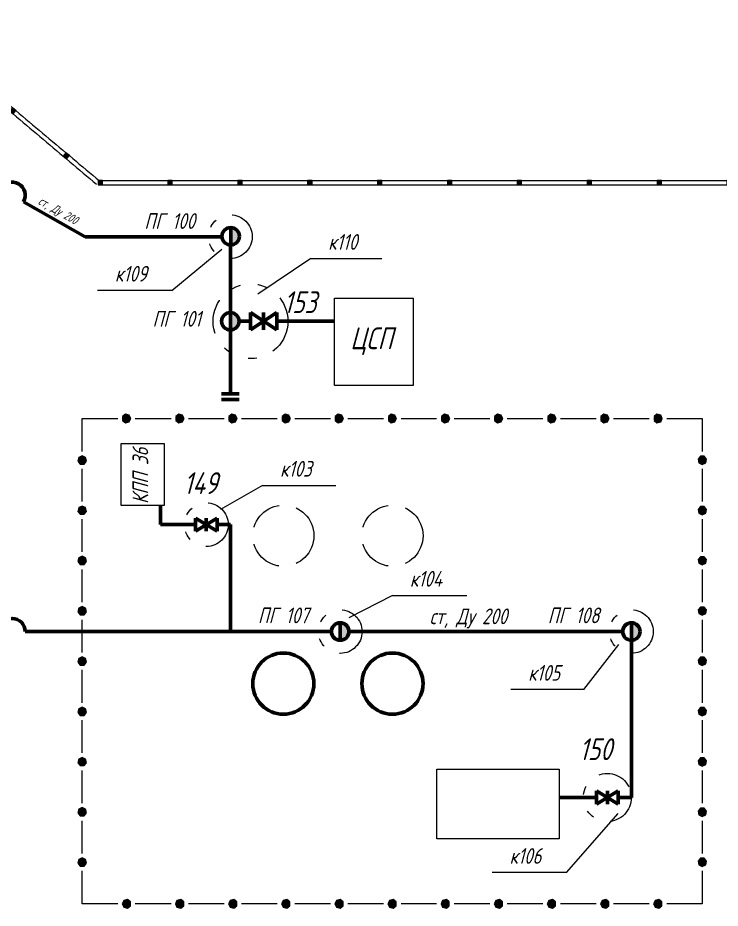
# Model space of a CAD drawing. Header units: millimetres. Extents: x 0 to 841, y 0 to 594.
# Drawn here: x 686.4 to 766.8, y 261.2 to 363.1 of the extents above; entities that cross this region are included whole.
import ezdxf

# ---------------------------------------------------------------- set-up
doc = ezdxf.new("R2010")
doc.units = ezdxf.units.MM
for name, pattern in [('K5LT32769', [0]), ('K5LT32771', [0]), ('K5LT_BASIC', [0]), ('K5LT_CHAIN_LINE_WITH_2_POINTS', [12, 4, -2, 1, -2, 1, -2]), ('K5LT_DASHED', [6, 4, -2]), ('K5LT_THIN', [0])]:
    doc.linetypes.add(name, pattern=pattern)
doc.styles.add('KTEXTSTYLE', font='GOST_AU.SHX', dxfattribs={"width": 0.96, "height": 5})

# ---------------------------------------------------------------- blocks, each defined once
blk = doc.blocks.new('U12')
for points in [[(673.61, 362.38), (673.93, 362.77), (673.55, 363.09), (673.23, 362.7)], [(679.73, 357.23), (680.05, 357.61), (679.67, 357.94), (679.35, 357.55)], [(685.85, 352.08), (686.18, 352.46), (685.79, 352.78), (685.47, 352.4)], [(691.97, 346.93), (692.3, 347.31), (691.91, 347.63), (691.59, 347.25)]]:
    blk.add_hatch(color=7).paths.add_polyline_path(points)
at = {"color": 7, "linetype": 'K5LT32769', "lineweight": 18}
for p, q in [((673.55, 363.09), (673.23, 362.7)), ((673.93, 362.77), (673.55, 363.09)), ((673.23, 362.7), (673.61, 362.38)), ((673.61, 362.38), (673.93, 362.77)), ((673.61, 362.38), (673.99, 362.06)), ((673.93, 362.77), (674.32, 362.44)), ((673.99, 362.06), (674.38, 361.74)), ((674.32, 362.44), (674.7, 362.12)), ((674.7, 362.12), (675.08, 361.8)), ((674.38, 361.74), (674.76, 361.42)), ((674.76, 361.42), (675.14, 361.09)), ((675.08, 361.8), (675.46, 361.48)), ((675.14, 361.09), (675.52, 360.77)), ((675.46, 361.48), (675.85, 361.16)), ((675.85, 361.16), (676.23, 360.83)), ((676.23, 360.83), (676.61, 360.51)), ((675.52, 360.77), (675.91, 360.45)), ((675.91, 360.45), (676.29, 360.13)), ((676.29, 360.13), (676.67, 359.81)), ((676.61, 360.51), (676.99, 360.19)), ((676.67, 359.81), (677.05, 359.49)), ((676.99, 360.19), (677.38, 359.87)), ((677.38, 359.87), (677.76, 359.55)), ((677.05, 359.49), (677.44, 359.16)), ((677.44, 359.16), (677.82, 358.84)), ((677.76, 359.55), (678.14, 359.22)), ((677.82, 358.84), (678.2, 358.52)), ((678.14, 359.22), (678.52, 358.9)), ((678.52, 358.9), (678.91, 358.58)), ((678.2, 358.52), (678.59, 358.2)), ((678.59, 358.2), (678.97, 357.88)), ((678.91, 358.58), (679.29, 358.26)), ((678.97, 357.88), (679.35, 357.55)), ((679.29, 358.26), (679.67, 357.94)), ((679.67, 357.94), (679.35, 357.55)), ((680.05, 357.61), (679.67, 357.94)), ((679.35, 357.55), (679.73, 357.23)), ((679.73, 357.23), (680.05, 357.61)), ((679.73, 357.23), (680.12, 356.91)), ((680.05, 357.61), (680.44, 357.29)), ((680.12, 356.91), (680.5, 356.59)), ((680.44, 357.29), (680.82, 356.97)), ((680.82, 356.97), (681.2, 356.65)), ((680.5, 356.59), (680.88, 356.27)), ((680.88, 356.27), (681.26, 355.94)), ((681.2, 356.65), (681.58, 356.33)), ((681.26, 355.94), (681.65, 355.62)), ((681.58, 356.33), (681.97, 356)), ((681.97, 356), (682.35, 355.68)), ((681.65, 355.62), (682.03, 355.3)), ((682.03, 355.3), (682.41, 354.98)), ((682.35, 355.68), (682.73, 355.36)), ((682.41, 354.98), (682.79, 354.66)), ((682.73, 355.36), (683.12, 355.04)), ((683.12, 355.04), (683.5, 354.72)), ((683.5, 354.72), (683.88, 354.39)), ((682.79, 354.66), (683.18, 354.33)), ((683.18, 354.33), (683.56, 354.01)), ((683.56, 354.01), (683.94, 353.69)), ((683.88, 354.39), (684.26, 354.07)), ((683.94, 353.69), (684.32, 353.37)), ((684.26, 354.07), (684.65, 353.75)), ((684.65, 353.75), (685.03, 353.43)), ((684.32, 353.37), (684.71, 353.05)), ((684.71, 353.05), (685.09, 352.72)), ((685.03, 353.43), (685.41, 353.11)), ((685.09, 352.72), (685.47, 352.4)), ((685.41, 353.11), (685.79, 352.78)), ((685.79, 352.78), (685.47, 352.4)), ((686.18, 352.46), (685.79, 352.78)), ((685.47, 352.4), (685.85, 352.08)), ((685.85, 352.08), (686.18, 352.46)), ((685.85, 352.08), (686.24, 351.76)), ((686.18, 352.46), (686.56, 352.14)), ((686.24, 351.76), (686.62, 351.44)), ((686.56, 352.14), (686.94, 351.82)), ((686.94, 351.82), (687.32, 351.5)), ((686.62, 351.44), (687, 351.11)), ((687, 351.11), (687.38, 350.79)), ((687.32, 351.5), (687.71, 351.18)), ((687.38, 350.79), (687.77, 350.47)), ((687.71, 351.18), (688.09, 350.85)), ((688.09, 350.85), (688.47, 350.53)), ((687.77, 350.47), (688.15, 350.15)), ((688.15, 350.15), (688.53, 349.83)), ((688.47, 350.53), (688.85, 350.21)), ((688.53, 349.83), (688.91, 349.5)), ((688.85, 350.21), (689.24, 349.89)), ((689.24, 349.89), (689.62, 349.57)), ((688.91, 349.5), (689.3, 349.18)), ((689.3, 349.18), (689.68, 348.86)), ((689.62, 349.57), (690, 349.24)), ((689.68, 348.86), (690.06, 348.54)), ((690, 349.24), (690.38, 348.92)), ((690.38, 348.92), (690.77, 348.6)), ((690.77, 348.6), (691.15, 348.28)), ((690.06, 348.54), (690.44, 348.22)), ((690.44, 348.22), (690.83, 347.89)), ((690.83, 347.89), (691.21, 347.57)), ((691.15, 348.28), (691.53, 347.96)), ((691.21, 347.57), (691.59, 347.25)), ((691.53, 347.96), (691.91, 347.63)), ((691.91, 347.63), (691.59, 347.25)), ((692.3, 347.31), (691.91, 347.63)), ((691.59, 347.25), (691.97, 346.93)), ((691.97, 346.93), (692.3, 347.31)), ((691.97, 346.93), (692.36, 346.61)), ((692.3, 347.31), (692.68, 346.99)), ((692.36, 346.61), (692.74, 346.29)), ((692.68, 346.99), (693.06, 346.67)), ((693.06, 346.67), (693.44, 346.35)), ((692.74, 346.29), (693.12, 345.96)), ((693.12, 345.96), (693.5, 345.64)), ((693.44, 346.35), (693.83, 346.02)), ((693.5, 345.64), (693.89, 345.32)), ((693.83, 346.02), (694.21, 345.7)), ((694.21, 345.7), (694.59, 345.38)), ((693.89, 345.32), (694.27, 345)), ((694.27, 345), (694.65, 344.68)), ((694.59, 345.38), (694.97, 345.06)), ((694.65, 344.68), (695.03, 344.35)), ((694.97, 345.06), (695.36, 344.74)), ((695.36, 344.74), (695.74, 344.41)), ((695.03, 344.35), (695.42, 344.03))]:
    blk.add_line(p, q, dxfattribs=at)
blk = doc.blocks.new('U13')
for points in [[(696.08, 343.97), (696.08, 344.47), (695.58, 344.47), (695.58, 343.97)], [(704.08, 343.97), (704.08, 344.47), (703.58, 344.47), (703.58, 343.97)], [(712.08, 343.97), (712.08, 344.47), (711.58, 344.47), (711.58, 343.97)], [(720.08, 343.97), (720.08, 344.47), (719.58, 344.47), (719.58, 343.97)], [(728.08, 343.97), (728.08, 344.47), (727.58, 344.47), (727.58, 343.97)], [(736.08, 343.97), (736.08, 344.47), (735.58, 344.47), (735.58, 343.97)], [(744.08, 343.97), (744.08, 344.47), (743.58, 344.47), (743.58, 343.97)], [(752.08, 343.97), (752.08, 344.47), (751.58, 344.47), (751.58, 343.97)], [(760.08, 343.97), (760.08, 344.47), (759.58, 344.47), (759.58, 343.97)], [(768.08, 343.97), (768.08, 344.47), (767.58, 344.47), (767.58, 343.97)], [(776.08, 343.97), (776.08, 344.47), (775.58, 344.47), (775.58, 343.97)], [(784.08, 343.97), (784.08, 344.47), (783.58, 344.47), (783.58, 343.97)], [(792.08, 343.97), (792.08, 344.47), (791.58, 344.47), (791.58, 343.97)], [(800.08, 343.97), (800.08, 344.47), (799.58, 344.47), (799.58, 343.97)]]:
    blk.add_hatch(color=7).paths.add_polyline_path(points)
at = {"color": 7, "linetype": 'K5LT32769', "lineweight": 18}
for p, q in [((696.08, 344.47), (695.58, 344.47)), ((695.58, 344.47), (695.58, 343.97)), ((695.58, 343.97), (696.08, 343.97)), ((696.08, 343.97), (696.08, 344.47)), ((696.08, 344.47), (696.58, 344.47)), ((696.08, 343.97), (696.58, 343.97)), ((696.58, 344.47), (697.08, 344.47)), ((696.58, 343.97), (697.08, 343.97)), ((697.08, 344.47), (697.58, 344.47)), ((697.08, 343.97), (697.58, 343.97)), ((697.58, 344.47), (698.08, 344.47)), ((697.58, 343.97), (698.08, 343.97)), ((698.08, 344.47), (698.58, 344.47)), ((698.08, 343.97), (698.58, 343.97)), ((698.58, 344.47), (699.08, 344.47)), ((698.58, 343.97), (699.08, 343.97)), ((699.08, 344.47), (699.58, 344.47)), ((699.08, 343.97), (699.58, 343.97)), ((699.58, 344.47), (700.08, 344.47)), ((699.58, 343.97), (700.08, 343.97)), ((700.08, 344.47), (700.58, 344.47)), ((700.08, 343.97), (700.58, 343.97)), ((700.58, 344.47), (701.08, 344.47)), ((700.58, 343.97), (701.08, 343.97)), ((701.08, 344.47), (701.58, 344.47)), ((701.08, 343.97), (701.58, 343.97)), ((701.58, 344.47), (702.08, 344.47)), ((701.58, 343.97), (702.08, 343.97)), ((702.08, 344.47), (702.58, 344.47)), ((702.08, 343.97), (702.58, 343.97)), ((702.58, 344.47), (703.08, 344.47)), ((702.58, 343.97), (703.08, 343.97)), ((703.08, 344.47), (703.58, 344.47)), ((703.08, 343.97), (703.58, 343.97)), ((704.08, 344.47), (703.58, 344.47)), ((703.58, 344.47), (703.58, 343.97)), ((703.58, 343.97), (704.08, 343.97)), ((704.08, 343.97), (704.08, 344.47)), ((704.08, 344.47), (704.58, 344.47)), ((704.08, 343.97), (704.58, 343.97)), ((704.58, 344.47), (705.08, 344.47)), ((704.58, 343.97), (705.08, 343.97)), ((705.08, 344.47), (705.58, 344.47)), ((705.08, 343.97), (705.58, 343.97)), ((705.58, 344.47), (706.08, 344.47)), ((705.58, 343.97), (706.08, 343.97)), ((706.08, 344.47), (706.58, 344.47)), ((706.08, 343.97), (706.58, 343.97)), ((706.58, 344.47), (707.08, 344.47)), ((706.58, 343.97), (707.08, 343.97)), ((707.08, 344.47), (707.58, 344.47)), ((707.08, 343.97), (707.58, 343.97)), ((707.58, 344.47), (708.08, 344.47)), ((707.58, 343.97), (708.08, 343.97)), ((708.08, 344.47), (708.58, 344.47)), ((708.08, 343.97), (708.58, 343.97)), ((708.58, 344.47), (709.08, 344.47)), ((708.58, 343.97), (709.08, 343.97)), ((709.08, 344.47), (709.58, 344.47)), ((709.08, 343.97), (709.58, 343.97)), ((709.58, 344.47), (710.08, 344.47)), ((709.58, 343.97), (710.08, 343.97)), ((710.08, 344.47), (710.58, 344.47)), ((710.08, 343.97), (710.58, 343.97)), ((710.58, 344.47), (711.08, 344.47)), ((710.58, 343.97), (711.08, 343.97)), ((711.08, 344.47), (711.58, 344.47)), ((711.08, 343.97), (711.58, 343.97)), ((712.08, 344.47), (711.58, 344.47)), ((711.58, 344.47), (711.58, 343.97)), ((711.58, 343.97), (712.08, 343.97)), ((712.08, 343.97), (712.08, 344.47)), ((712.08, 344.47), (712.58, 344.47)), ((712.08, 343.97), (712.58, 343.97)), ((712.58, 344.47), (713.08, 344.47)), ((712.58, 343.97), (713.08, 343.97)), ((713.08, 344.47), (713.58, 344.47)), ((713.08, 343.97), (713.58, 343.97)), ((713.58, 344.47), (714.08, 344.47)), ((713.58, 343.97), (714.08, 343.97)), ((714.08, 344.47), (714.58, 344.47)), ((714.08, 343.97), (714.58, 343.97)), ((714.58, 344.47), (715.08, 344.47)), ((714.58, 343.97), (715.08, 343.97)), ((715.08, 344.47), (715.58, 344.47)), ((715.08, 343.97), (715.58, 343.97)), ((715.58, 344.47), (716.08, 344.47)), ((715.58, 343.97), (716.08, 343.97)), ((716.08, 344.47), (716.58, 344.47)), ((716.08, 343.97), (716.58, 343.97)), ((716.58, 344.47), (717.08, 344.47)), ((716.58, 343.97), (717.08, 343.97)), ((717.08, 344.47), (717.58, 344.47)), ((717.08, 343.97), (717.58, 343.97)), ((717.58, 344.47), (718.08, 344.47)), ((717.58, 343.97), (718.08, 343.97)), ((718.08, 344.47), (718.58, 344.47)), ((718.08, 343.97), (718.58, 343.97)), ((718.58, 344.47), (719.08, 344.47)), ((718.58, 343.97), (719.08, 343.97)), ((719.08, 344.47), (719.58, 344.47)), ((719.08, 343.97), (719.58, 343.97)), ((720.08, 344.47), (719.58, 344.47)), ((719.58, 344.47), (719.58, 343.97)), ((719.58, 343.97), (720.08, 343.97)), ((720.08, 343.97), (720.08, 344.47)), ((720.08, 344.47), (720.58, 344.47)), ((720.08, 343.97), (720.58, 343.97)), ((720.58, 344.47), (721.08, 344.47)), ((720.58, 343.97), (721.08, 343.97)), ((721.08, 344.47), (721.58, 344.47)), ((721.08, 343.97), (721.58, 343.97)), ((721.58, 344.47), (722.08, 344.47)), ((721.58, 343.97), (722.08, 343.97)), ((722.08, 344.47), (722.58, 344.47)), ((722.08, 343.97), (722.58, 343.97)), ((722.58, 344.47), (723.08, 344.47)), ((722.58, 343.97), (723.08, 343.97)), ((723.08, 344.47), (723.58, 344.47)), ((723.08, 343.97), (723.58, 343.97)), ((723.58, 344.47), (724.08, 344.47)), ((723.58, 343.97), (724.08, 343.97)), ((724.08, 344.47), (724.58, 344.47)), ((724.08, 343.97), (724.58, 343.97)), ((724.58, 344.47), (725.08, 344.47)), ((724.58, 343.97), (725.08, 343.97)), ((725.08, 344.47), (725.58, 344.47)), ((725.08, 343.97), (725.58, 343.97)), ((725.58, 344.47), (726.08, 344.47)), ((725.58, 343.97), (726.08, 343.97)), ((726.08, 344.47), (726.58, 344.47)), ((726.08, 343.97), (726.58, 343.97)), ((726.58, 344.47), (727.08, 344.47)), ((726.58, 343.97), (727.08, 343.97)), ((727.08, 344.47), (727.58, 344.47)), ((727.08, 343.97), (727.58, 343.97)), ((728.08, 344.47), (727.58, 344.47)), ((727.58, 344.47), (727.58, 343.97)), ((727.58, 343.97), (728.08, 343.97)), ((728.08, 343.97), (728.08, 344.47)), ((728.08, 344.47), (728.58, 344.47)), ((728.08, 343.97), (728.58, 343.97)), ((728.58, 344.47), (729.08, 344.47)), ((728.58, 343.97), (729.08, 343.97)), ((729.08, 344.47), (729.58, 344.47)), ((729.08, 343.97), (729.58, 343.97)), ((729.58, 344.47), (730.08, 344.47)), ((729.58, 343.97), (730.08, 343.97)), ((730.08, 344.47), (730.58, 344.47)), ((730.08, 343.97), (730.58, 343.97)), ((730.58, 344.47), (731.08, 344.47)), ((730.58, 343.97), (731.08, 343.97)), ((731.08, 344.47), (731.58, 344.47)), ((731.08, 343.97), (731.58, 343.97)), ((731.58, 344.47), (732.08, 344.47)), ((731.58, 343.97), (732.08, 343.97)), ((732.08, 344.47), (732.58, 344.47)), ((732.08, 343.97), (732.58, 343.97)), ((732.58, 344.47), (733.08, 344.47)), ((732.58, 343.97), (733.08, 343.97)), ((733.08, 344.47), (733.58, 344.47)), ((733.08, 343.97), (733.58, 343.97)), ((733.58, 344.47), (734.08, 344.47)), ((733.58, 343.97), (734.08, 343.97)), ((734.08, 344.47), (734.58, 344.47)), ((734.08, 343.97), (734.58, 343.97)), ((734.58, 344.47), (735.08, 344.47)), ((734.58, 343.97), (735.08, 343.97)), ((735.08, 344.47), (735.58, 344.47)), ((735.08, 343.97), (735.58, 343.97)), ((736.08, 344.47), (735.58, 344.47)), ((735.58, 344.47), (735.58, 343.97)), ((735.58, 343.97), (736.08, 343.97)), ((736.08, 343.97), (736.08, 344.47)), ((736.08, 344.47), (736.58, 344.47)), ((736.08, 343.97), (736.58, 343.97)), ((736.58, 344.47), (737.08, 344.47)), ((736.58, 343.97), (737.08, 343.97)), ((737.08, 344.47), (737.58, 344.47)), ((737.08, 343.97), (737.58, 343.97)), ((737.58, 344.47), (738.08, 344.47)), ((737.58, 343.97), (738.08, 343.97)), ((738.08, 344.47), (738.58, 344.47)), ((738.08, 343.97), (738.58, 343.97)), ((738.58, 344.47), (739.08, 344.47)), ((738.58, 343.97), (739.08, 343.97)), ((739.08, 344.47), (739.58, 344.47)), ((739.08, 343.97), (739.58, 343.97)), ((739.58, 344.47), (740.08, 344.47)), ((739.58, 343.97), (740.08, 343.97)), ((740.08, 344.47), (740.58, 344.47)), ((740.08, 343.97), (740.58, 343.97)), ((740.58, 344.47), (741.08, 344.47)), ((740.58, 343.97), (741.08, 343.97)), ((741.08, 344.47), (741.58, 344.47)), ((741.08, 343.97), (741.58, 343.97)), ((741.58, 344.47), (742.08, 344.47)), ((741.58, 343.97), (742.08, 343.97)), ((742.08, 344.47), (742.58, 344.47)), ((742.08, 343.97), (742.58, 343.97)), ((742.58, 344.47), (743.08, 344.47)), ((742.58, 343.97), (743.08, 343.97)), ((743.08, 344.47), (743.58, 344.47)), ((743.08, 343.97), (743.58, 343.97)), ((744.08, 344.47), (743.58, 344.47)), ((743.58, 344.47), (743.58, 343.97)), ((743.58, 343.97), (744.08, 343.97)), ((744.08, 343.97), (744.08, 344.47)), ((744.08, 344.47), (744.58, 344.47)), ((744.08, 343.97), (744.58, 343.97)), ((744.58, 344.47), (745.08, 344.47)), ((744.58, 343.97), (745.08, 343.97)), ((745.08, 344.47), (745.58, 344.47)), ((745.08, 343.97), (745.58, 343.97)), ((745.58, 344.47), (746.08, 344.47)), ((745.58, 343.97), (746.08, 343.97)), ((746.08, 344.47), (746.58, 344.47)), ((746.08, 343.97), (746.58, 343.97)), ((746.58, 344.47), (747.08, 344.47)), ((746.58, 343.97), (747.08, 343.97)), ((747.08, 344.47), (747.58, 344.47)), ((747.08, 343.97), (747.58, 343.97)), ((747.58, 344.47), (748.08, 344.47)), ((747.58, 343.97), (748.08, 343.97)), ((748.08, 344.47), (748.58, 344.47)), ((748.08, 343.97), (748.58, 343.97)), ((748.58, 344.47), (749.08, 344.47)), ((748.58, 343.97), (749.08, 343.97)), ((749.08, 344.47), (749.58, 344.47)), ((749.08, 343.97), (749.58, 343.97)), ((749.58, 344.47), (750.08, 344.47)), ((749.58, 343.97), (750.08, 343.97)), ((750.08, 344.47), (750.58, 344.47)), ((750.08, 343.97), (750.58, 343.97)), ((750.58, 344.47), (751.08, 344.47)), ((750.58, 343.97), (751.08, 343.97)), ((751.08, 344.47), (751.58, 344.47)), ((751.08, 343.97), (751.58, 343.97)), ((752.08, 344.47), (751.58, 344.47)), ((751.58, 344.47), (751.58, 343.97)), ((751.58, 343.97), (752.08, 343.97)), ((752.08, 343.97), (752.08, 344.47)), ((752.08, 344.47), (752.58, 344.47)), ((752.08, 343.97), (752.58, 343.97)), ((752.58, 344.47), (753.08, 344.47)), ((752.58, 343.97), (753.08, 343.97)), ((753.08, 344.47), (753.58, 344.47)), ((753.08, 343.97), (753.58, 343.97)), ((753.58, 344.47), (754.08, 344.47)), ((753.58, 343.97), (754.08, 343.97)), ((754.08, 344.47), (754.58, 344.47)), ((754.08, 343.97), (754.58, 343.97)), ((754.58, 344.47), (755.08, 344.47)), ((754.58, 343.97), (755.08, 343.97)), ((755.08, 344.47), (755.58, 344.47)), ((755.08, 343.97), (755.58, 343.97)), ((755.58, 344.47), (756.08, 344.47)), ((755.58, 343.97), (756.08, 343.97)), ((756.08, 344.47), (756.58, 344.47)), ((756.08, 343.97), (756.58, 343.97)), ((756.58, 344.47), (757.08, 344.47)), ((756.58, 343.97), (757.08, 343.97)), ((757.08, 344.47), (757.58, 344.47)), ((757.08, 343.97), (757.58, 343.97)), ((757.58, 344.47), (758.08, 344.47)), ((757.58, 343.97), (758.08, 343.97)), ((758.08, 344.47), (758.58, 344.47)), ((758.08, 343.97), (758.58, 343.97)), ((758.58, 344.47), (759.08, 344.47)), ((758.58, 343.97), (759.08, 343.97)), ((759.08, 344.47), (759.58, 344.47)), ((759.08, 343.97), (759.58, 343.97)), ((760.08, 344.47), (759.58, 344.47)), ((759.58, 344.47), (759.58, 343.97)), ((759.58, 343.97), (760.08, 343.97)), ((760.08, 343.97), (760.08, 344.47)), ((760.08, 344.47), (760.58, 344.47)), ((760.08, 343.97), (760.58, 343.97)), ((760.58, 344.47), (761.08, 344.47)), ((760.58, 343.97), (761.08, 343.97)), ((761.08, 344.47), (761.58, 344.47)), ((761.08, 343.97), (761.58, 343.97)), ((761.58, 344.47), (762.08, 344.47)), ((761.58, 343.97), (762.08, 343.97)), ((762.08, 344.47), (762.58, 344.47)), ((762.08, 343.97), (762.58, 343.97)), ((762.58, 344.47), (763.08, 344.47)), ((762.58, 343.97), (763.08, 343.97)), ((763.08, 344.47), (763.58, 344.47)), ((763.08, 343.97), (763.58, 343.97)), ((763.58, 344.47), (764.08, 344.47)), ((763.58, 343.97), (764.08, 343.97)), ((764.08, 344.47), (764.58, 344.47)), ((764.08, 343.97), (764.58, 343.97)), ((764.58, 344.47), (765.08, 344.47)), ((764.58, 343.97), (765.08, 343.97)), ((765.08, 344.47), (765.58, 344.47)), ((765.08, 343.97), (765.58, 343.97)), ((765.58, 344.47), (766.08, 344.47)), ((765.58, 343.97), (766.08, 343.97)), ((766.08, 344.47), (766.58, 344.47)), ((766.08, 343.97), (766.58, 343.97)), ((766.58, 344.47), (767.08, 344.47)), ((766.58, 343.97), (767.08, 343.97)), ((767.08, 344.47), (767.58, 344.47)), ((767.08, 343.97), (767.58, 343.97)), ((768.08, 344.47), (767.58, 344.47)), ((767.58, 344.47), (767.58, 343.97)), ((767.58, 343.97), (768.08, 343.97)), ((768.08, 343.97), (768.08, 344.47)), ((768.08, 344.47), (768.58, 344.47)), ((768.08, 343.97), (768.58, 343.97)), ((768.58, 344.47), (769.08, 344.47)), ((768.58, 343.97), (769.08, 343.97)), ((769.08, 344.47), (769.58, 344.47)), ((769.08, 343.97), (769.58, 343.97)), ((769.58, 344.47), (770.08, 344.47)), ((769.58, 343.97), (770.08, 343.97)), ((770.08, 344.47), (770.58, 344.47)), ((770.08, 343.97), (770.58, 343.97)), ((770.58, 344.47), (771.08, 344.47)), ((770.58, 343.97), (771.08, 343.97)), ((771.08, 344.47), (771.58, 344.47)), ((771.08, 343.97), (771.58, 343.97)), ((771.58, 344.47), (772.08, 344.47)), ((771.58, 343.97), (772.08, 343.97)), ((772.08, 344.47), (772.58, 344.47)), ((772.08, 343.97), (772.58, 343.97)), ((772.58, 344.47), (773.08, 344.47)), ((772.58, 343.97), (773.08, 343.97)), ((773.08, 344.47), (773.58, 344.47)), ((773.08, 343.97), (773.58, 343.97)), ((773.58, 344.47), (774.08, 344.47)), ((773.58, 343.97), (774.08, 343.97)), ((774.08, 344.47), (774.58, 344.47)), ((774.08, 343.97), (774.58, 343.97)), ((774.58, 344.47), (775.08, 344.47)), ((774.58, 343.97), (775.08, 343.97)), ((775.08, 344.47), (775.58, 344.47)), ((775.08, 343.97), (775.58, 343.97)), ((776.08, 344.47), (775.58, 344.47)), ((775.58, 344.47), (775.58, 343.97)), ((775.58, 343.97), (776.08, 343.97)), ((776.08, 343.97), (776.08, 344.47)), ((776.08, 344.47), (776.58, 344.47)), ((776.08, 343.97), (776.58, 343.97)), ((776.58, 344.47), (777.08, 344.47)), ((776.58, 343.97), (777.08, 343.97)), ((777.08, 344.47), (777.58, 344.47)), ((777.08, 343.97), (777.58, 343.97)), ((777.58, 344.47), (778.08, 344.47)), ((777.58, 343.97), (778.08, 343.97)), ((778.08, 344.47), (778.58, 344.47)), ((778.08, 343.97), (778.58, 343.97)), ((778.58, 344.47), (779.08, 344.47)), ((778.58, 343.97), (779.08, 343.97)), ((779.08, 344.47), (779.58, 344.47)), ((779.08, 343.97), (779.58, 343.97)), ((779.58, 344.47), (780.08, 344.47)), ((779.58, 343.97), (780.08, 343.97)), ((780.08, 344.47), (780.58, 344.47)), ((780.08, 343.97), (780.58, 343.97)), ((780.58, 344.47), (781.08, 344.47)), ((780.58, 343.97), (781.08, 343.97)), ((781.08, 344.47), (781.58, 344.47)), ((781.08, 343.97), (781.58, 343.97)), ((781.58, 344.47), (782.08, 344.47)), ((781.58, 343.97), (782.08, 343.97)), ((782.08, 344.47), (782.58, 344.47)), ((782.08, 343.97), (782.58, 343.97)), ((782.58, 344.47), (783.08, 344.47)), ((782.58, 343.97), (783.08, 343.97)), ((783.08, 344.47), (783.58, 344.47)), ((783.08, 343.97), (783.58, 343.97)), ((784.08, 344.47), (783.58, 344.47)), ((783.58, 344.47), (783.58, 343.97)), ((783.58, 343.97), (784.08, 343.97)), ((784.08, 343.97), (784.08, 344.47)), ((784.08, 344.47), (784.58, 344.47)), ((784.08, 343.97), (784.58, 343.97)), ((784.58, 344.47), (785.08, 344.47)), ((784.58, 343.97), (785.08, 343.97)), ((785.08, 344.47), (785.58, 344.47)), ((785.08, 343.97), (785.58, 343.97)), ((785.58, 344.47), (786.08, 344.47)), ((785.58, 343.97), (786.08, 343.97)), ((786.08, 344.47), (786.58, 344.47)), ((786.08, 343.97), (786.58, 343.97)), ((786.58, 344.47), (787.08, 344.47)), ((786.58, 343.97), (787.08, 343.97)), ((787.08, 344.47), (787.58, 344.47)), ((787.08, 343.97), (787.58, 343.97)), ((787.58, 344.47), (788.08, 344.47)), ((787.58, 343.97), (788.08, 343.97)), ((788.08, 344.47), (788.58, 344.47)), ((788.08, 343.97), (788.58, 343.97)), ((788.58, 344.47), (789.08, 344.47)), ((788.58, 343.97), (789.08, 343.97)), ((789.08, 344.47), (789.58, 344.47)), ((789.08, 343.97), (789.58, 343.97)), ((789.58, 344.47), (790.08, 344.47)), ((789.58, 343.97), (790.08, 343.97)), ((790.08, 344.47), (790.58, 344.47)), ((790.08, 343.97), (790.58, 343.97)), ((790.58, 344.47), (791.08, 344.47)), ((790.58, 343.97), (791.08, 343.97)), ((791.08, 344.47), (791.58, 344.47)), ((791.08, 343.97), (791.58, 343.97)), ((792.08, 344.47), (791.58, 344.47)), ((791.58, 344.47), (791.58, 343.97)), ((791.58, 343.97), (792.08, 343.97)), ((792.08, 343.97), (792.08, 344.47)), ((792.08, 344.47), (792.58, 344.47)), ((792.08, 343.97), (792.58, 343.97)), ((792.58, 344.47), (793.08, 344.47)), ((792.58, 343.97), (793.08, 343.97)), ((793.08, 344.47), (793.58, 344.47)), ((793.08, 343.97), (793.58, 343.97)), ((793.58, 344.47), (794.08, 344.47)), ((793.58, 343.97), (794.08, 343.97)), ((794.08, 344.47), (794.58, 344.47)), ((794.08, 343.97), (794.58, 343.97)), ((794.58, 344.47), (795.08, 344.47)), ((794.58, 343.97), (795.08, 343.97)), ((795.08, 344.47), (795.58, 344.47)), ((795.08, 343.97), (795.58, 343.97)), ((795.58, 344.47), (796.08, 344.47)), ((795.58, 343.97), (796.08, 343.97)), ((796.08, 344.47), (796.58, 344.47)), ((796.08, 343.97), (796.58, 343.97)), ((796.58, 344.47), (797.08, 344.47)), ((796.58, 343.97), (797.08, 343.97)), ((797.08, 344.47), (797.58, 344.47)), ((797.08, 343.97), (797.58, 343.97)), ((797.58, 344.47), (798.08, 344.47)), ((797.58, 343.97), (798.08, 343.97)), ((798.08, 344.47), (798.58, 344.47)), ((798.08, 343.97), (798.58, 343.97)), ((798.58, 344.47), (799.08, 344.47)), ((798.58, 343.97), (799.08, 343.97)), ((799.08, 344.47), (799.58, 344.47)), ((799.08, 343.97), (799.58, 343.97)), ((800.08, 344.47), (799.58, 344.47)), ((799.58, 344.47), (799.58, 343.97)), ((799.58, 343.97), (800.08, 343.97)), ((800.08, 343.97), (800.08, 344.47)), ((800.08, 344.47), (800.58, 344.47)), ((800.08, 343.97), (800.58, 343.97)), ((800.58, 344.47), (801.08, 344.47)), ((800.58, 343.97), (801.08, 343.97)), ((801.08, 344.47), (801.58, 344.47)), ((801.08, 343.97), (801.58, 343.97)), ((801.58, 344.47), (802.08, 344.47)), ((801.58, 343.97), (802.08, 343.97)), ((802.08, 344.47), (802.58, 344.47)), ((802.08, 343.97), (802.58, 343.97)), ((802.58, 344.47), (803.08, 344.47)), ((802.58, 343.97), (803.08, 343.97)), ((803.08, 344.47), (803.58, 344.47)), ((803.08, 343.97), (803.58, 343.97))]:
    blk.add_line(p, q, dxfattribs=at)
blk = doc.blocks.new('U183')
at = {"color": 7, "linetype": 'K5LT_THIN', "lineweight": 18, "true_color": 0xffffff}
for q in [(755.21, 291.33), (742.84, 286.2)]:
    blk.add_line((751.21, 286.2), q, dxfattribs=at)
at = {"color": 7, "insert": (744.84, 289), "char_height": 1.8, "attachment_point": 1, "style": 'KTEXTSTYLE'}
blk.add_mtext('\\H5.0;\\W1.000;\\Q15;\\Q15;\\W0.965;\\H1.80;к105', dxfattribs=at)
blk = doc.blocks.new('U184')
at = {"color": 7, "linetype": 'K5LT_THIN', "lineweight": 18, "true_color": 0xffffff}
for q in [(755.15, 272), (740.7, 265.24)]:
    blk.add_line((749.21, 265.24), q, dxfattribs=at)
at = {"color": 7, "insert": (742.7, 268.04), "char_height": 1.8, "attachment_point": 1, "style": 'KTEXTSTYLE'}
blk.add_mtext('\\H5.0;\\W1.000;\\Q15;\\Q15;\\W0.965;\\H1.80;к106', dxfattribs=at)
blk = doc.blocks.new('U187')
at = {"color": 7, "linetype": 'K5LT_THIN', "lineweight": 18, "true_color": 0xffffff}
for q in [(709.77, 336.6), (695.52, 331.89)]:
    blk.add_line((704.03, 331.89), q, dxfattribs=at)
at = {"color": 7, "insert": (697.52, 334.69), "char_height": 1.8, "attachment_point": 1, "style": 'KTEXTSTYLE'}
blk.add_mtext('\\H5.0;\\W1.000;\\Q15;\\Q15;\\W0.965;\\H1.80;к109', dxfattribs=at)
blk = doc.blocks.new('U188')
at = {"color": 7, "linetype": 'K5LT_THIN', "lineweight": 18, "true_color": 0xffffff}
for q in [(713.87, 331.46), (728.07, 335.53)]:
    blk.add_line((719.94, 335.53), q, dxfattribs=at)
at = {"color": 7, "insert": (721.94, 338.33), "char_height": 1.8, "attachment_point": 1, "style": 'KTEXTSTYLE'}
blk.add_mtext('\\H5.0;\\W1.000;\\Q15;\\Q15;\\W0.965;\\H1.80;к110', dxfattribs=at)
blk = doc.blocks.new('U226')
at = {"color": 7, "linetype": 'K5LT_THIN', "lineweight": 18, "true_color": 0xffffff}
for q in [(709.61, 306.79), (722.8, 309.56)]:
    blk.add_line((714.43, 309.56), q, dxfattribs=at)
at = {"color": 7, "insert": (716.43, 312.36), "char_height": 1.8, "attachment_point": 1, "style": 'KTEXTSTYLE'}
blk.add_mtext('\\H5.0;\\W1.000;\\Q15;\\Q15;\\W0.965;\\H1.80;к103', dxfattribs=at)
blk = doc.blocks.new('U227')
at = {"color": 7, "linetype": 'K5LT_THIN', "lineweight": 18, "true_color": 0xffffff}
for q in [(724.31, 294.4), (737.8, 296.97)]:
    blk.add_line((729.29, 296.97), q, dxfattribs=at)
at = {"color": 7, "insert": (731.29, 299.77), "char_height": 1.8, "attachment_point": 1, "style": 'KTEXTSTYLE'}
blk.add_mtext('\\H5.0;\\W1.000;\\Q15;\\Q15;\\W0.965;\\H1.80;к104', dxfattribs=at)
blk = doc.blocks.new('U245')
at = {"color": 143, "linetype": 'K5LT_BASIC', "lineweight": 60, "true_color": 0x33acca}
for p, q in [((713.04, 329.35), (716.04, 327.35)), ((713.04, 329.35), (713.04, 327.35)), ((713.04, 327.35), (716.04, 329.35)), ((714.54, 329.35), (714.54, 327.35)), ((716.04, 329.35), (716.04, 327.35))]:
    blk.add_line(p, q, dxfattribs=at)
blk = doc.blocks.new('U445')
at = {"color": 143, "linetype": 'K5LT_BASIC', "lineweight": 60, "true_color": 0x33acca}
for p, q in [((755.15, 273.08), (752.65, 274.58)), ((752.65, 274.58), (752.65, 273.08)), ((752.65, 273.08), (755.15, 274.58)), ((753.9, 274.58), (753.9, 273.08)), ((755.15, 274.58), (755.15, 273.08))]:
    blk.add_line(p, q, dxfattribs=at)
blk = doc.blocks.new('U455')
at = {"true_color": 0x003366}
blk.add_hatch(color=148, dxfattribs=at).paths.add_polyline_path([(756.65, 293.83), (756.65, 291.83), (757.36, 292.12), (757.65, 292.83), (757.36, 293.53)])
at = {"color": 143, "linetype": 'K5LT_BASIC', "lineweight": 60, "true_color": 0x33acca}
blk.add_line((756.65, 293.83), (756.65, 291.83), dxfattribs=at)
blk.add_circle((756.65, 292.83), 1, dxfattribs=at)
blk = doc.blocks.new('U456')
at = {"true_color": 0x003366}
blk.add_hatch(color=148, dxfattribs=at).paths.add_polyline_path([(710.73, 329.35), (710.73, 327.35), (711.44, 327.64), (711.73, 328.35), (711.44, 329.06)])
at = {"color": 143, "linetype": 'K5LT_BASIC', "lineweight": 60, "true_color": 0x33acca}
blk.add_line((710.73, 329.35), (710.73, 327.35), dxfattribs=at)
blk.add_circle((710.73, 328.35), 1, dxfattribs=at)
blk = doc.blocks.new('U457')
at = {"true_color": 0x003366}
blk.add_hatch(color=148, dxfattribs=at).paths.add_polyline_path([(710.77, 339.08), (710.77, 337.08), (711.47, 337.37), (711.77, 338.08), (711.47, 338.79)])
at = {"color": 143, "linetype": 'K5LT_BASIC', "lineweight": 60, "true_color": 0x33acca}
blk.add_line((710.77, 339.08), (710.77, 337.08), dxfattribs=at)
blk.add_circle((710.77, 338.08), 1, dxfattribs=at)
blk = doc.blocks.new('U468')
at = {"color": 143, "linetype": 'K5LT_BASIC', "lineweight": 60, "true_color": 0x33acca}
for p, q in [((709.23, 304.32), (706.73, 305.82)), ((706.73, 305.82), (706.73, 304.32)), ((706.73, 304.32), (709.23, 305.82)), ((707.98, 305.82), (707.98, 304.32)), ((709.23, 305.82), (709.23, 304.32))]:
    blk.add_line(p, q, dxfattribs=at)
blk = doc.blocks.new('U469')
at = {"true_color": 0x003366}
blk.add_hatch(color=148, dxfattribs=at).paths.add_polyline_path([(723.31, 293.83), (723.31, 291.83), (724.02, 292.12), (724.31, 292.83), (724.02, 293.53)])
at = {"color": 143, "linetype": 'K5LT_BASIC', "lineweight": 60, "true_color": 0x33acca}
blk.add_line((723.31, 293.83), (723.31, 291.83), dxfattribs=at)
blk.add_circle((723.31, 292.83), 1, dxfattribs=at)
blk = doc.blocks.new('U546')
at = {"color": 7, "linetype": 'K5LT_THIN', "lineweight": 18, "true_color": 0xffffff}
for p, q in [((734.39, 277.09), (748.39, 277.09)), ((734.39, 269.09), (734.39, 277.09)), ((748.39, 277.09), (748.39, 269.09)), ((748.39, 269.09), (734.39, 269.09))]:
    blk.add_line(p, q, dxfattribs=at)
blk = doc.blocks.new('U547')
for points in [[(699.35, 317.21), (699.21, 317.57), (698.85, 317.71), (698.5, 317.57), (698.35, 317.21), (698.5, 316.86), (698.85, 316.71), (699.21, 316.86)], [(705.44, 317.21), (705.29, 317.57), (704.94, 317.71), (704.58, 317.57), (704.44, 317.21), (704.58, 316.86), (704.94, 316.71), (705.29, 316.86)], [(711.52, 317.21), (711.37, 317.57), (711.02, 317.71), (710.67, 317.57), (710.52, 317.21), (710.67, 316.86), (711.02, 316.71), (711.37, 316.86)], [(717.6, 317.21), (717.46, 317.57), (717.1, 317.71), (716.75, 317.57), (716.6, 317.21), (716.75, 316.86), (717.1, 316.71), (717.46, 316.86)], [(723.69, 317.21), (723.54, 317.57), (723.19, 317.71), (722.83, 317.57), (722.69, 317.21), (722.83, 316.86), (723.19, 316.71), (723.54, 316.86)], [(729.77, 317.21), (729.62, 317.57), (729.27, 317.71), (728.92, 317.57), (728.77, 317.21), (728.92, 316.86), (729.27, 316.71), (729.62, 316.86)], [(735.85, 317.21), (735.71, 317.57), (735.35, 317.71), (735, 317.57), (734.85, 317.21), (735, 316.86), (735.35, 316.71), (735.71, 316.86)], [(741.94, 317.21), (741.79, 317.57), (741.44, 317.71), (741.08, 317.57), (740.94, 317.21), (741.08, 316.86), (741.44, 316.71), (741.79, 316.86)], [(748.02, 317.21), (747.87, 317.57), (747.52, 317.71), (747.17, 317.57), (747.02, 317.21), (747.17, 316.86), (747.52, 316.71), (747.87, 316.86)], [(754.1, 317.21), (753.96, 317.57), (753.6, 317.71), (753.25, 317.57), (753.1, 317.21), (753.25, 316.86), (753.6, 316.71), (753.96, 316.86)], [(760.19, 317.21), (760.04, 317.57), (759.69, 317.71), (759.33, 317.57), (759.19, 317.21), (759.33, 316.86), (759.69, 316.71), (760.04, 316.86)], [(694.12, 312.11), (694.27, 312.46), (694.12, 312.81), (693.77, 312.96), (693.42, 312.81), (693.27, 312.46), (693.42, 312.11), (693.77, 311.96)], [(765.27, 312.46), (765.12, 312.81), (764.77, 312.96), (764.42, 312.81), (764.27, 312.46), (764.42, 312.11), (764.77, 311.96), (765.12, 312.11)], [(694.27, 306.7), (694.12, 307.06), (693.77, 307.2), (693.42, 307.06), (693.27, 306.7), (693.42, 306.35), (693.77, 306.2), (694.12, 306.35)], [(765.12, 306.35), (765.27, 306.7), (765.12, 307.06), (764.77, 307.2), (764.42, 307.06), (764.27, 306.7), (764.42, 306.35), (764.77, 306.2)], [(694.12, 300.6), (694.27, 300.95), (694.12, 301.3), (693.77, 301.45), (693.42, 301.3), (693.27, 300.95), (693.42, 300.6), (693.77, 300.45)], [(765.27, 300.95), (765.12, 301.3), (764.77, 301.45), (764.42, 301.3), (764.27, 300.95), (764.42, 300.6), (764.77, 300.45), (765.12, 300.6)], [(694.27, 295.19), (694.12, 295.55), (693.77, 295.69), (693.42, 295.55), (693.27, 295.19), (693.42, 294.84), (693.77, 294.69), (694.12, 294.84)], [(765.12, 294.84), (765.27, 295.19), (765.12, 295.55), (764.77, 295.69), (764.42, 295.55), (764.27, 295.19), (764.42, 294.84), (764.77, 294.69)], [(694.12, 289.08), (694.27, 289.44), (694.12, 289.79), (693.77, 289.94), (693.42, 289.79), (693.27, 289.44), (693.42, 289.08), (693.77, 288.94)], [(765.27, 289.44), (765.12, 289.79), (764.77, 289.94), (764.42, 289.79), (764.27, 289.44), (764.42, 289.08), (764.77, 288.94), (765.12, 289.08)], [(694.27, 283.68), (694.12, 284.04), (693.77, 284.18), (693.42, 284.04), (693.27, 283.68), (693.42, 283.33), (693.77, 283.18), (694.12, 283.33)], [(765.12, 283.33), (765.27, 283.68), (765.12, 284.04), (764.77, 284.18), (764.42, 284.04), (764.27, 283.68), (764.42, 283.33), (764.77, 283.18)], [(694.12, 277.57), (694.27, 277.93), (694.12, 278.28), (693.77, 278.43), (693.42, 278.28), (693.27, 277.93), (693.42, 277.57), (693.77, 277.43)], [(765.27, 277.93), (765.12, 278.28), (764.77, 278.43), (764.42, 278.28), (764.27, 277.93), (764.42, 277.57), (764.77, 277.43), (765.12, 277.57)], [(694.12, 271.82), (694.27, 272.17), (694.12, 272.53), (693.77, 272.67), (693.42, 272.53), (693.27, 272.17), (693.42, 271.82), (693.77, 271.67)], [(765.12, 271.82), (765.27, 272.17), (765.12, 272.53), (764.77, 272.67), (764.42, 272.53), (764.27, 272.17), (764.42, 271.82), (764.77, 271.67)], [(694.12, 266.06), (694.27, 266.42), (694.12, 266.77), (693.77, 266.92), (693.42, 266.77), (693.27, 266.42), (693.42, 266.06), (693.77, 265.92)], [(765.27, 266.42), (765.12, 266.77), (764.77, 266.92), (764.42, 266.77), (764.27, 266.42), (764.42, 266.06), (764.77, 265.92), (765.12, 266.06)], [(699.35, 261.66), (699.21, 262.02), (698.85, 262.16), (698.5, 262.02), (698.35, 261.66), (698.5, 261.31), (698.85, 261.16), (699.21, 261.31)], [(705.44, 261.66), (705.29, 262.02), (704.94, 262.16), (704.58, 262.02), (704.44, 261.66), (704.58, 261.31), (704.94, 261.16), (705.29, 261.31)], [(711.37, 261.31), (711.52, 261.66), (711.37, 262.02), (711.02, 262.16), (710.67, 262.02), (710.52, 261.66), (710.67, 261.31), (711.02, 261.16)], [(717.6, 261.66), (717.46, 262.02), (717.1, 262.16), (716.75, 262.02), (716.6, 261.66), (716.75, 261.31), (717.1, 261.16), (717.46, 261.31)], [(723.54, 261.31), (723.69, 261.66), (723.54, 262.02), (723.19, 262.16), (722.83, 262.02), (722.69, 261.66), (722.83, 261.31), (723.19, 261.16)], [(729.77, 261.66), (729.62, 262.02), (729.27, 262.16), (728.92, 262.02), (728.77, 261.66), (728.92, 261.31), (729.27, 261.16), (729.62, 261.31)], [(735.71, 261.31), (735.85, 261.66), (735.71, 262.02), (735.35, 262.16), (735, 262.02), (734.85, 261.66), (735, 261.31), (735.35, 261.16)], [(741.79, 261.31), (741.94, 261.66), (741.79, 262.02), (741.44, 262.16), (741.08, 262.02), (740.94, 261.66), (741.08, 261.31), (741.44, 261.16)], [(748.02, 261.66), (747.87, 262.02), (747.52, 262.16), (747.17, 262.02), (747.02, 261.66), (747.17, 261.31), (747.52, 261.16), (747.87, 261.31)], [(754.1, 261.66), (753.96, 262.02), (753.6, 262.16), (753.25, 262.02), (753.1, 261.66), (753.25, 261.31), (753.6, 261.16), (753.96, 261.31)], [(760.04, 261.31), (760.19, 261.66), (760.04, 262.02), (759.69, 262.16), (759.33, 262.02), (759.19, 261.66), (759.33, 261.31), (759.69, 261.16)]]:
    blk.add_hatch(color=7).paths.add_polyline_path(points)
at = {"color": 7, "linetype": 'K5LT32771', "lineweight": 18}
for p, q in [((693.77, 317.21), (697.85, 317.21)), ((693.77, 313.46), (693.77, 317.21)), ((698.74, 317.7), (698.4, 317.43)), ((698.4, 317.43), (698.4, 317)), ((698.4, 317), (698.74, 316.73)), ((699.16, 317.61), (698.74, 317.7)), ((699.35, 317.21), (699.16, 317.61)), ((699.16, 316.82), (699.35, 317.21)), ((699.85, 317.21), (703.94, 317.21)), ((704.82, 317.7), (704.49, 317.43)), ((704.49, 317.43), (704.49, 317)), ((704.49, 317), (704.82, 316.73)), ((705.25, 317.61), (704.82, 317.7)), ((705.44, 317.21), (705.25, 317.61)), ((705.25, 316.82), (705.44, 317.21)), ((705.94, 317.21), (710.02, 317.21)), ((710.91, 317.7), (710.57, 317.43)), ((710.57, 317.43), (710.57, 317)), ((710.57, 317), (710.91, 316.73)), ((711.33, 317.61), (710.91, 317.7)), ((711.52, 317.21), (711.33, 317.61)), ((711.33, 316.82), (711.52, 317.21)), ((712.02, 317.21), (716.1, 317.21)), ((716.99, 317.7), (716.65, 317.43)), ((716.65, 317.43), (716.65, 317)), ((716.65, 317), (716.99, 316.73)), ((717.41, 317.61), (716.99, 317.7)), ((717.6, 317.21), (717.41, 317.61)), ((717.41, 316.82), (717.6, 317.21)), ((718.1, 317.21), (722.19, 317.21)), ((723.07, 317.7), (722.74, 317.43)), ((722.74, 317.43), (722.74, 317)), ((722.74, 317), (723.07, 316.73)), ((723.5, 317.61), (723.07, 317.7)), ((723.69, 317.21), (723.5, 317.61)), ((723.5, 316.82), (723.69, 317.21)), ((724.19, 317.21), (728.27, 317.21)), ((729.16, 317.7), (728.82, 317.43)), ((728.82, 317.43), (728.82, 317)), ((728.82, 317), (729.16, 316.73)), ((729.58, 317.61), (729.16, 317.7)), ((729.77, 317.21), (729.58, 317.61)), ((729.58, 316.82), (729.77, 317.21)), ((730.27, 317.21), (734.35, 317.21)), ((735.24, 317.7), (734.9, 317.43)), ((734.9, 317.43), (734.9, 317)), ((734.9, 317), (735.24, 316.73)), ((735.66, 317.61), (735.24, 317.7)), ((735.85, 317.21), (735.66, 317.61)), ((735.66, 316.82), (735.85, 317.21)), ((736.35, 317.21), (740.44, 317.21)), ((741.32, 317.7), (740.99, 317.43)), ((740.99, 317.43), (740.99, 317)), ((740.99, 317), (741.32, 316.73)), ((741.75, 317.61), (741.32, 317.7)), ((741.94, 317.21), (741.75, 317.61)), ((741.75, 316.82), (741.94, 317.21)), ((742.44, 317.21), (746.52, 317.21)), ((747.41, 317.7), (747.07, 317.43)), ((747.07, 317.43), (747.07, 317)), ((747.07, 317), (747.41, 316.73)), ((747.83, 317.61), (747.41, 317.7)), ((748.02, 317.21), (747.83, 317.61)), ((747.83, 316.82), (748.02, 317.21)), ((748.52, 317.21), (752.6, 317.21)), ((753.49, 317.7), (753.15, 317.43)), ((753.15, 317.43), (753.15, 317)), ((753.15, 317), (753.49, 316.73)), ((753.91, 317.61), (753.49, 317.7)), ((754.1, 317.21), (753.91, 317.61)), ((753.91, 316.82), (754.1, 317.21)), ((754.6, 317.21), (758.69, 317.21)), ((759.57, 317.7), (759.24, 317.43)), ((759.24, 317.43), (759.24, 317)), ((759.24, 317), (759.57, 316.73)), ((760, 317.61), (759.57, 317.7)), ((760.19, 317.21), (760, 317.61)), ((760, 316.82), (760.19, 317.21)), ((760.69, 317.21), (764.77, 317.21)), ((764.77, 317.21), (764.77, 313.46)), ((698.74, 316.73), (699.16, 316.82)), ((704.82, 316.73), (705.25, 316.82)), ((710.91, 316.73), (711.33, 316.82)), ((716.99, 316.73), (717.41, 316.82)), ((723.07, 316.73), (723.5, 316.82)), ((729.16, 316.73), (729.58, 316.82)), ((735.24, 316.73), (735.66, 316.82)), ((741.32, 316.73), (741.75, 316.82)), ((747.41, 316.73), (747.83, 316.82)), ((753.49, 316.73), (753.91, 316.82)), ((759.57, 316.73), (760, 316.82)), ((693.77, 312.96), (693.38, 312.77)), ((694.16, 312.77), (693.77, 312.96)), ((693.38, 312.77), (693.28, 312.35)), ((693.28, 312.35), (693.55, 312.01)), ((693.55, 312.01), (693.99, 312.01)), ((693.99, 312.01), (694.26, 312.35)), ((694.26, 312.35), (694.16, 312.77)), ((764.55, 312.91), (764.28, 312.57)), ((764.28, 312.57), (764.38, 312.15)), ((764.38, 312.15), (764.77, 311.96)), ((764.99, 312.91), (764.55, 312.91)), ((764.77, 311.96), (765.16, 312.15)), ((765.26, 312.57), (764.99, 312.91)), ((765.16, 312.15), (765.26, 312.57)), ((693.77, 307.7), (693.77, 311.46)), ((764.77, 311.46), (764.77, 307.7)), ((693.38, 307.02), (693.28, 306.59)), ((693.77, 307.2), (693.38, 307.02)), ((694.16, 307.02), (693.77, 307.2)), ((694.26, 306.59), (694.16, 307.02)), ((764.55, 307.15), (764.28, 306.82)), ((764.28, 306.82), (764.38, 306.39)), ((764.99, 307.15), (764.55, 307.15)), ((765.26, 306.82), (764.99, 307.15)), ((765.16, 306.39), (765.26, 306.82)), ((693.28, 306.59), (693.55, 306.25)), ((693.55, 306.25), (693.99, 306.25)), ((693.99, 306.25), (694.26, 306.59)), ((764.38, 306.39), (764.77, 306.2)), ((764.77, 306.2), (765.16, 306.39)), ((693.77, 301.95), (693.77, 305.7)), ((764.77, 305.7), (764.77, 301.95)), ((693.38, 301.26), (693.28, 300.84)), ((693.28, 300.84), (693.55, 300.5)), ((693.77, 301.45), (693.38, 301.26)), ((694.16, 301.26), (693.77, 301.45)), ((693.99, 300.5), (694.26, 300.84)), ((694.26, 300.84), (694.16, 301.26)), ((764.55, 301.4), (764.28, 301.06)), ((764.28, 301.06), (764.38, 300.64)), ((764.99, 301.4), (764.55, 301.4)), ((765.26, 301.06), (764.99, 301.4)), ((765.16, 300.64), (765.26, 301.06)), ((693.55, 300.5), (693.99, 300.5)), ((693.77, 296.19), (693.77, 299.95)), ((764.38, 300.64), (764.77, 300.45)), ((764.77, 300.45), (765.16, 300.64)), ((764.77, 299.95), (764.77, 296.19)), ((693.77, 295.69), (693.38, 295.51)), ((694.16, 295.51), (693.77, 295.69)), ((764.55, 295.64), (764.28, 295.3)), ((764.99, 295.64), (764.55, 295.64)), ((765.26, 295.3), (764.99, 295.64)), ((693.38, 295.51), (693.28, 295.08)), ((693.28, 295.08), (693.55, 294.74)), ((693.55, 294.74), (693.99, 294.74)), ((693.99, 294.74), (694.26, 295.08)), ((694.26, 295.08), (694.16, 295.51)), ((764.28, 295.3), (764.38, 294.88)), ((764.38, 294.88), (764.77, 294.69)), ((764.77, 294.69), (765.16, 294.88)), ((765.16, 294.88), (765.26, 295.3)), ((693.77, 290.44), (693.77, 294.19)), ((764.77, 294.19), (764.77, 290.44)), ((693.38, 289.75), (693.28, 289.33)), ((693.77, 289.94), (693.38, 289.75)), ((694.16, 289.75), (693.77, 289.94)), ((694.26, 289.33), (694.16, 289.75)), ((764.55, 289.89), (764.28, 289.55)), ((764.28, 289.55), (764.38, 289.13)), ((764.99, 289.89), (764.55, 289.89)), ((765.26, 289.55), (764.99, 289.89)), ((765.16, 289.13), (765.26, 289.55)), ((693.28, 289.33), (693.55, 288.99)), ((693.55, 288.99), (693.99, 288.99)), ((693.99, 288.99), (694.26, 289.33)), ((764.38, 289.13), (764.77, 288.94)), ((764.77, 288.94), (765.16, 289.13)), ((693.77, 284.68), (693.77, 288.44)), ((764.77, 288.44), (764.77, 284.68)), ((693.38, 283.99), (693.28, 283.57)), ((693.28, 283.57), (693.55, 283.23)), ((693.77, 284.18), (693.38, 283.99)), ((694.16, 283.99), (693.77, 284.18)), ((693.99, 283.23), (694.26, 283.57)), ((694.26, 283.57), (694.16, 283.99)), ((764.55, 284.13), (764.28, 283.79)), ((764.28, 283.79), (764.38, 283.37)), ((764.38, 283.37), (764.77, 283.18)), ((764.99, 284.13), (764.55, 284.13)), ((764.77, 283.18), (765.16, 283.37)), ((765.26, 283.79), (764.99, 284.13)), ((765.16, 283.37), (765.26, 283.79)), ((693.55, 283.23), (693.99, 283.23)), ((693.77, 278.93), (693.77, 282.68)), ((764.77, 282.68), (764.77, 278.93)), ((693.77, 278.43), (693.38, 278.24)), ((694.16, 278.24), (693.77, 278.43)), ((764.55, 278.38), (764.28, 278.04)), ((764.99, 278.38), (764.55, 278.38)), ((765.26, 278.04), (764.99, 278.38)), ((693.38, 278.24), (693.28, 277.82)), ((693.28, 277.82), (693.55, 277.48)), ((693.55, 277.48), (693.99, 277.48)), ((693.99, 277.48), (694.26, 277.82)), ((694.26, 277.82), (694.16, 278.24)), ((764.28, 278.04), (764.38, 277.62)), ((764.38, 277.62), (764.77, 277.43)), ((764.77, 277.43), (765.16, 277.62)), ((765.16, 277.62), (765.26, 278.04)), ((693.77, 273.17), (693.77, 276.93)), ((764.77, 276.93), (764.77, 273.17)), ((693.38, 272.48), (693.28, 272.06)), ((693.77, 272.67), (693.38, 272.48)), ((694.16, 272.48), (693.77, 272.67)), ((694.26, 272.06), (694.16, 272.48)), ((764.55, 272.62), (764.28, 272.28)), ((764.28, 272.28), (764.38, 271.86)), ((764.99, 272.62), (764.55, 272.62)), ((765.26, 272.28), (764.99, 272.62)), ((765.16, 271.86), (765.26, 272.28)), ((693.28, 272.06), (693.55, 271.72)), ((693.55, 271.72), (693.99, 271.72)), ((693.77, 267.42), (693.77, 271.17)), ((693.99, 271.72), (694.26, 272.06)), ((764.38, 271.86), (764.77, 271.67)), ((764.77, 271.67), (765.16, 271.86)), ((764.77, 271.17), (764.77, 267.42)), ((693.38, 266.73), (693.28, 266.31)), ((693.28, 266.31), (693.55, 265.97)), ((693.77, 266.92), (693.38, 266.73)), ((694.16, 266.73), (693.77, 266.92)), ((693.99, 265.97), (694.26, 266.31)), ((694.26, 266.31), (694.16, 266.73)), ((764.55, 266.87), (764.28, 266.53)), ((764.28, 266.53), (764.38, 266.11)), ((764.38, 266.11), (764.77, 265.92)), ((764.99, 266.87), (764.55, 266.87)), ((764.77, 265.92), (765.16, 266.11)), ((765.26, 266.53), (764.99, 266.87)), ((765.16, 266.11), (765.26, 266.53)), ((693.55, 265.97), (693.99, 265.97)), ((693.77, 261.66), (693.77, 265.42)), ((764.77, 265.42), (764.77, 261.66)), ((698.54, 262.05), (698.35, 261.66)), ((698.96, 262.15), (698.54, 262.05)), ((699.3, 261.88), (698.96, 262.15)), ((704.62, 262.05), (704.44, 261.66)), ((705.05, 262.15), (704.62, 262.05)), ((705.39, 261.88), (705.05, 262.15)), ((710.71, 262.05), (710.52, 261.66)), ((711.13, 262.15), (710.71, 262.05)), ((711.47, 261.88), (711.13, 262.15)), ((716.79, 262.05), (716.6, 261.66)), ((717.21, 262.15), (716.79, 262.05)), ((717.55, 261.88), (717.21, 262.15)), ((722.87, 262.05), (722.69, 261.66)), ((723.3, 262.15), (722.87, 262.05)), ((723.64, 261.88), (723.3, 262.15)), ((728.96, 262.05), (728.77, 261.66)), ((729.38, 262.15), (728.96, 262.05)), ((729.72, 261.88), (729.38, 262.15)), ((735.04, 262.05), (734.85, 261.66)), ((735.46, 262.15), (735.04, 262.05)), ((735.8, 261.88), (735.46, 262.15)), ((741.12, 262.05), (740.94, 261.66)), ((741.55, 262.15), (741.12, 262.05)), ((741.89, 261.88), (741.55, 262.15)), ((747.21, 262.05), (747.02, 261.66)), ((747.63, 262.15), (747.21, 262.05)), ((747.97, 261.88), (747.63, 262.15)), ((753.29, 262.05), (753.1, 261.66)), ((753.71, 262.15), (753.29, 262.05)), ((754.05, 261.88), (753.71, 262.15)), ((759.37, 262.05), (759.19, 261.66)), ((759.8, 262.15), (759.37, 262.05)), ((760.14, 261.88), (759.8, 262.15)), ((697.85, 261.66), (693.77, 261.66)), ((698.35, 261.66), (698.54, 261.27)), ((698.54, 261.27), (698.96, 261.17)), ((698.96, 261.17), (699.3, 261.44)), ((699.3, 261.44), (699.3, 261.88)), ((703.94, 261.66), (699.85, 261.66)), ((704.44, 261.66), (704.62, 261.27)), ((704.62, 261.27), (705.05, 261.17)), ((705.05, 261.17), (705.39, 261.44)), ((705.39, 261.44), (705.39, 261.88)), ((710.02, 261.66), (705.94, 261.66)), ((710.52, 261.66), (710.71, 261.27)), ((710.71, 261.27), (711.13, 261.17)), ((711.13, 261.17), (711.47, 261.44)), ((711.47, 261.44), (711.47, 261.88)), ((716.1, 261.66), (712.02, 261.66)), ((716.6, 261.66), (716.79, 261.27)), ((716.79, 261.27), (717.21, 261.17)), ((717.21, 261.17), (717.55, 261.44)), ((717.55, 261.44), (717.55, 261.88)), ((722.19, 261.66), (718.1, 261.66)), ((722.69, 261.66), (722.87, 261.27)), ((722.87, 261.27), (723.3, 261.17)), ((723.3, 261.17), (723.64, 261.44)), ((723.64, 261.44), (723.64, 261.88)), ((728.27, 261.66), (724.19, 261.66)), ((728.77, 261.66), (728.96, 261.27)), ((728.96, 261.27), (729.38, 261.17)), ((729.38, 261.17), (729.72, 261.44)), ((729.72, 261.44), (729.72, 261.88)), ((734.35, 261.66), (730.27, 261.66)), ((734.85, 261.66), (735.04, 261.27)), ((735.04, 261.27), (735.46, 261.17)), ((735.46, 261.17), (735.8, 261.44)), ((735.8, 261.44), (735.8, 261.88)), ((740.44, 261.66), (736.35, 261.66)), ((740.94, 261.66), (741.12, 261.27)), ((741.12, 261.27), (741.55, 261.17)), ((741.55, 261.17), (741.89, 261.44)), ((741.89, 261.44), (741.89, 261.88)), ((746.52, 261.66), (742.44, 261.66)), ((747.02, 261.66), (747.21, 261.27)), ((747.21, 261.27), (747.63, 261.17)), ((747.63, 261.17), (747.97, 261.44)), ((747.97, 261.44), (747.97, 261.88)), ((752.6, 261.66), (748.52, 261.66)), ((753.1, 261.66), (753.29, 261.27)), ((753.29, 261.27), (753.71, 261.17)), ((753.71, 261.17), (754.05, 261.44)), ((754.05, 261.44), (754.05, 261.88)), ((758.69, 261.66), (754.6, 261.66)), ((759.19, 261.66), (759.37, 261.27)), ((759.37, 261.27), (759.8, 261.17)), ((759.8, 261.17), (760.14, 261.44)), ((760.14, 261.44), (760.14, 261.88)), ((764.77, 261.66), (760.69, 261.66))]:
    blk.add_line(p, q, dxfattribs=at)
blk = doc.blocks.new('U638')
at = {"color": 7, "linetype": 'K5LT_THIN', "lineweight": 18, "true_color": 0xffffff}
for p, q in [((722.66, 331.01), (731.66, 331.01)), ((722.66, 321.01), (722.66, 331.01)), ((731.66, 331.01), (731.66, 321.01)), ((731.66, 321.01), (722.66, 321.01))]:
    blk.add_line(p, q, dxfattribs=at)
blk = doc.blocks.new('U643')
at = {"color": 7, "linetype": 'K5LT_THIN', "lineweight": 18, "true_color": 0xffffff}
for p, q in [((703.21, 314.3), (698.21, 314.3)), ((698.21, 314.3), (698.21, 307.3)), ((703.21, 307.3), (703.21, 314.3)), ((698.21, 307.3), (703.21, 307.3))]:
    blk.add_line(p, q, dxfattribs=at)

msp = doc.modelspace()

# ---------------------------------------------------------------- linework, layer by layer
at = {"color": 143, "linetype": 'K5LT_BASIC', "lineweight": 60, "true_color": 0x33acca}
for p, q in [((687.05, 342.04), (694.12, 338.03)), ((694.12, 338.03), (709.77, 338.03)), ((710.73, 337.08), (710.73, 329.35)), ((711.73, 328.35), (713.04, 328.35)), ((716.04, 328.35), (722.66, 328.35)), ((710.73, 327.35), (710.73, 320.03)), ((709.73, 320.03), (711.73, 320.03)), ((709.73, 319.4), (711.73, 319.4)), ((702.75, 305.07), (702.75, 307.3)), ((706.73, 305.07), (702.75, 305.07)), ((709.23, 305.07), (710.73, 305.07)), ((710.73, 292.83), (710.73, 305.07)), ((687.24, 292.83), (722.31, 292.83)), ((724.31, 292.83), (755.65, 292.83)), ((756.65, 291.83), (756.65, 273.83)), ((752.65, 273.83), (748.39, 273.83)), ((755.15, 273.83), (756.65, 273.83))]:
    msp.add_line(p, q, dxfattribs=at)
at = {"color": 7, "linetype": 'K5LT_CHAIN_LINE_WITH_2_POINTS', "lineweight": 18, "true_color": 0xffffff}
for centre, radius in [((710.73, 338.03), 2.5), ((713.04, 328.35), 4.28), ((707.98, 305.07), 2.5), ((723.31, 292.83), 2.5), ((756.65, 292.83), 2.5), ((753.9, 273.83), 2.75)]:
    msp.add_circle(centre, radius, dxfattribs=at)
at = {"color": 7, "linetype": 'K5LT_DASHED', "lineweight": 18, "true_color": 0xffffff}
for centre in [(716.8, 303.8), (729.29, 303.8)]:
    msp.add_circle(centre, 3.5, dxfattribs=at)
at = {"color": 143, "linetype": 'K5LT_BASIC', "lineweight": 60, "true_color": 0x33acca}
for centre in [(716.8, 286.87), (729.29, 286.87)]:
    msp.add_circle(centre, 3.5, dxfattribs=at)
for centre, start, end in [((685.74, 342.78), 330.4325, 150.4325), ((685.74, 292.83), 0, 180)]:
    msp.add_arc(centre, 1.5, start, end, dxfattribs=at)

# ---------------------------------------------------------------- block references
for name in ['U12', 'U13', 'U457', 'U188', 'U187', 'U638', 'U456', 'U245', 'U547', 'U643', 'U226', 'U468', 'U227', 'U469', 'U455', 'U183', 'U546', 'U445', 'U184']:
    msp.add_blockref(name, (0, 0))

# ---------------------------------------------------------------- texts
at = {"color": 7, "attachment_point": 1, "style": 'KTEXTSTYLE'}
for s, insert, char_height, rotation in [('\\H5.0;\\W1.000;\\Q15;\\Q15;\\W0.965;\\H1.00;ст, Ду 200', (689.14, 342.69), 1, 330.4325), ('\\H5.0;\\W1.000;\\Q15;\\Q15;\\W0.965;\\H1.80;КПП 36', (699.53, 307.44), 1.8, 90)]:
    msp.add_mtext(s, dxfattribs=dict(at, insert=insert, char_height=char_height, rotation=rotation))
for s, insert, char_height in [('\\H5.0;\\W1.000;\\Q15;\\Q15;\\W0.965;\\H1.80;ПГ 100', (700.89, 340.72), 1.8), ('\\H5.0;\\W1.000;\\Q15;\\Q15;\\W0.965;\\H2.50;153', (716.83, 331.78), 2.5), ('\\H5.0;\\W1.000;\\Q15;\\Q15;\\W0.965;\\H1.80;ПГ 101', (701.82, 329.53), 1.8), ('\\H5.0;\\W1.000;\\Q15;\\Q15;\\W0.965;\\H2.50;ЦСП', (724.46, 327.65), 2.5), ('\\H5.0;\\W1.000;\\Q15;\\Q15;\\W0.965;\\H2.50;149', (705.39, 311.07), 2.5), ('\\H5.0;\\W1.000;\\Q15;\\Q15;\\W0.965;\\H1.80;ПГ 107', (713.89, 295.58), 1.8), ('\\H5.0;\\W1.000;\\Q15;\\Q15;\\W0.965;\\H1.80;ПГ 108', (747.08, 295.58), 1.8), ('\\H5.0;\\W1.000;\\Q15;\\Q15;\\W0.965;\\H1.80;ст, Ду 200', (733.55, 295.47), 1.8), ('\\H5.0;\\W1.000;\\Q15;\\Q15;\\W0.965;\\H2.50;150', (750.68, 280.61), 2.5)]:
    msp.add_mtext(s, dxfattribs=dict(at, insert=insert, char_height=char_height))

doc.saveas('drawing.dxf')
